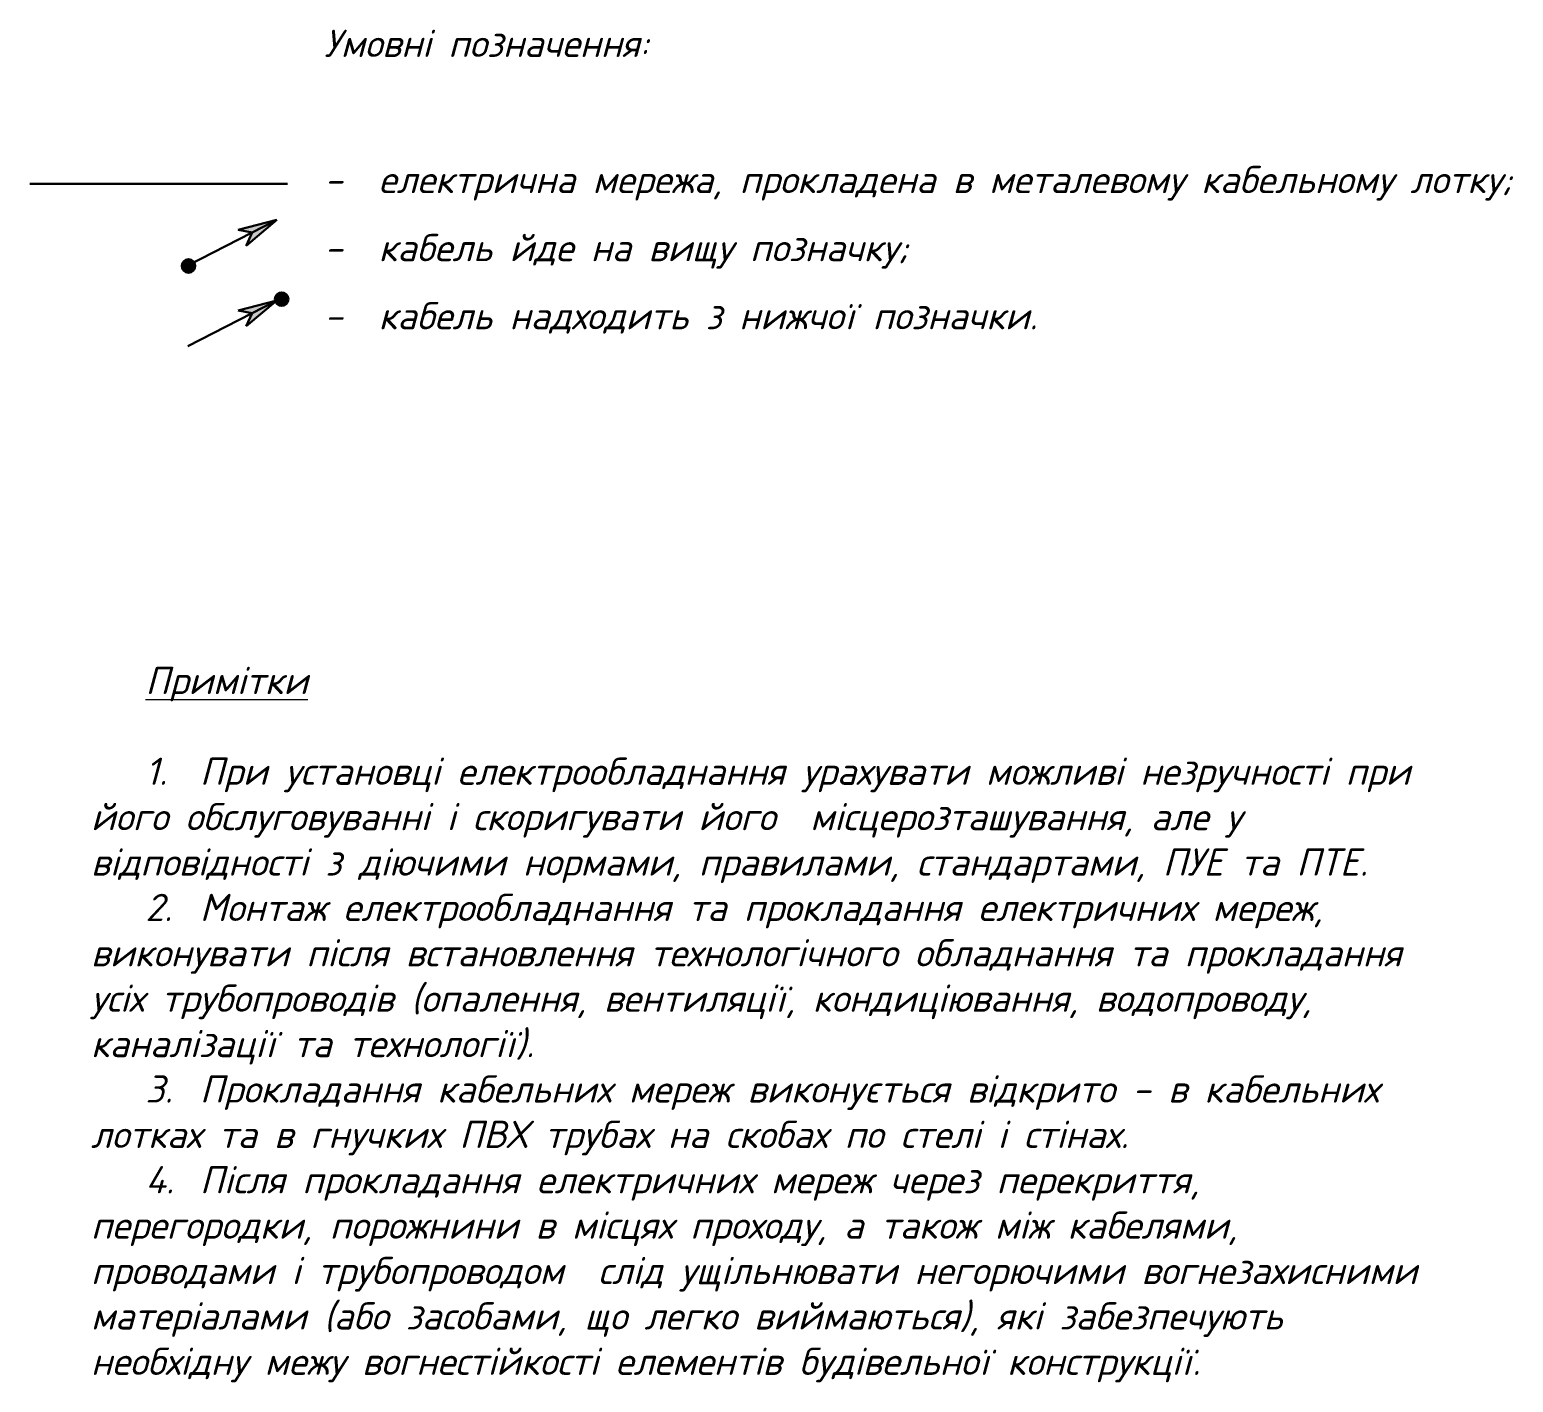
# Model space of a CAD drawing. Header units: millimetres. Extents: x 128978 to 991105, y 88203 to 186654.
# Drawn here: x 728262 to 741882, y 94434 to 106853 of the extents above; entities that cross this region are included whole.
import ezdxf

# ---------------------------------------------------------------- set-up
doc = ezdxf.new("R2010")
doc.units = ezdxf.units.MM
doc.layers.add('E_В лотку', color=5, linetype='Kabl_in_Lotok', lineweight=30)
doc.layers.add('E_Розп. мережі', color=5, linetype='Continuous', lineweight=30)
doc.styles.add('GOST 2.304', font='isocpeui.ttf')
doc.linetypes.add('Kabl_in_Lotok', pattern='A,10,[130,ltypeshp.shx,S=1,R=0,X=0,Y=0],1,[130,ltypeshp.shx,S=1,R=90,X=0,Y=-1],1,[130,ltypeshp.shx,S=1,R=0,X=0,Y=0],10', length=22)

# ---------------------------------------------------------------- blocks, each defined once
blk = doc.blocks.new('*U192')
at = {"lineweight": -2}
h = blk.add_hatch(color=0, dxfattribs=at)
h.paths.add_polyline_path([(8.77, 16.13), (3.9, 10.61), (6.34, 11.65)])
h.paths.add_polyline_path([(8.77, 16.13), (6.34, 11.65), (6.79, 9.05)])
h = blk.add_hatch(color=0, dxfattribs=at)
edge = h.paths.add_edge_path()
edge.add_arc((0.07, 0), 1.28, 0, 360)
at = {"color": 0, "lineweight": -2}
for p, q in [((0, 0), (8.77, 16.13)), ((8.77, 16.13), (3.9, 10.61)), ((8.77, 16.13), (6.79, 9.05)), ((3.9, 10.61), (6.34, 11.65)), ((6.34, 11.65), (6.79, 9.05))]:
    blk.add_line(p, q, dxfattribs=at)
blk.add_circle((0.11, 0), 1.24, dxfattribs=at)
blk = doc.blocks.new('*U197')
at = {"lineweight": -2}
h = blk.add_hatch(color=0, dxfattribs=at)
edge = h.paths.add_edge_path()
edge.add_arc((0.07, 0), 1.28, 0, 360)
h = blk.add_hatch(color=0, dxfattribs=at)
h.paths.add_polyline_path([(-0.47, -0.71), (-5.33, -6.22), (-2.9, -5.18)])
h.paths.add_polyline_path([(-0.47, -0.71), (-2.9, -5.18), (-2.45, -7.79)])
at = {"color": 0, "lineweight": -2}
for p, q in [((-9.24, -16.84), (-0.47, -0.71)), ((-0.47, -0.71), (-5.33, -6.22)), ((-0.47, -0.71), (-2.45, -7.79)), ((-5.33, -6.22), (-2.9, -5.18)), ((-2.9, -5.18), (-2.45, -7.79))]:
    blk.add_line(p, q, dxfattribs=at)
at = {"lineweight": -2}
for p, q in [((-0.47, -0.71), (-5.33, -6.22)), ((-0.47, -0.71), (-2.45, -7.79)), ((-5.33, -6.22), (-2.9, -5.18)), ((-2.9, -5.18), (-2.45, -7.79))]:
    blk.add_line(p, q, dxfattribs=at)
at = {"color": 0, "lineweight": -2}
blk.add_circle((0.11, 0), 1.24, dxfattribs=at)

msp = doc.modelspace()

# ---------------------------------------------------------------- linework, layer by layer
at = {"layer": 'E_В лотку', "ltscale": 80}
msp.add_lwpolyline([(728261.6, 105439.2), (730627.2, 105439.2)], dxfattribs=at)

# ---------------------------------------------------------------- block references
at = {"layer": 'E_Розп. мережі', "xscale": 50.00000000000003, "yscale": 50.00000000000003, "zscale": 50.00000000000003, "rotation": 325.728475138556}
for name, p in [('*U192', (729714.7, 104686.8)), ('*U197', (730570.4, 104382.5))]:
    msp.add_blockref(name, p, dxfattribs=at)

# ---------------------------------------------------------------- texts
at = {"color": 7, "lineweight": 15, "insert": (730964.6, 106852.6), "char_height": 250, "width": 18030.568, "attachment_point": 1, "line_spacing_factor": 1.5, "style": 'GOST 2.304'}
msp.add_mtext('\\pt500;{\\C256;Умовні позначення:\\P\\P-^Iелектрична мережа, прокладена в металевому кабельному лотку;\\P-^Iкабель йде на вищу позначку;\\P-^Iкабель надходить з нижчої позначки.}', dxfattribs=at)
at = {"color": 7, "lineweight": 15, "insert": (728823.7, 101003), "char_height": 250, "width": 12232.662, "attachment_point": 1, "style": 'GOST 2.304'}
msp.add_mtext('\\pi500,t1000;{\\LПримітки\\P\\pi436.3125,tz;}\\P\\pi500,t1000;1.^IПри установці електрообладнання урахувати можливі незручності при його обслуговуванні і скоригувати його  місцерозташування, але у відповідності з діючими нормами, правилами, стандартами, ПУЕ та ПТЕ.\\P2.^IМонтаж електрообладнання та прокладання електричних мереж, виконувати після встановлення технологічного обладнання та прокладання усіх трубопроводів (опалення, вентиляції, кондиціювання, водопроводу, каналізації та технології){\\fISOCPEUR|b0|i1|c238|p34;.}\\P3.^IПрокладання кабельних мереж виконується відкрито - в кабельних лотках та в гнучких ПВХ трубах на скобах по стелі і стінах.\\P4.^IПісля прокладання електричних мереж через перекриття, перегородки, порожнини в місцях проходу, а також між кабелями, проводами і трубопроводом  слід ущільнювати негорючими вогнезахисними матеріалами (або засобами, що легко виймаються), які забезпечують необхідну межу вогнестійкості елементів будівельної конструкції.', dxfattribs=at)

doc.saveas('drawing.dxf')
